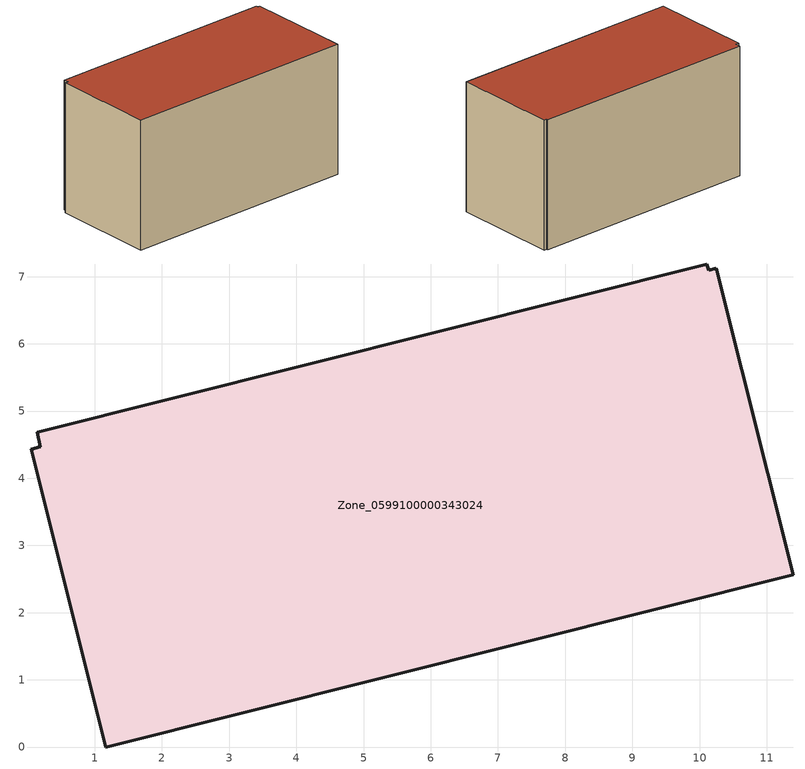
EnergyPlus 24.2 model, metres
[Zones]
Zone_0599100000343024
 floor ground (C_G): 10.25,7.12 11.39,2.56 1.17,0 0.06,4.43 0.19,4.46 0.14,4.68 10.11,7.19 10.13,7.09 z0
 wall outside (C_F): 10.11,7.19 0.14,4.68 0.19,4.46 0.06,4.43 1.17,0 11.39,2.56 10.25,7.12 10.13,7.09 10.11,7.19 z0:5.8
 roof outside (C_R): 11.39,2.56 10.25,7.12 10.13,7.09 10.11,7.19 0.14,4.68 0.19,4.46 0.06,4.43 1.17,0 z5.8
[BUILDING]
Pand.0599100000343024: North Axis=0; Terrain=City; Loads Convergence Tolerance Value=0.04; Temperature Convergence Tolerance Value=0.4; Solar Distribution=FullExterior; Maximum Number of Warmup Days=25; Minimum Number of Warmup Days=1
[Site:Location]
Rotterdam.The.Hague.AP_ZH_NLD Design_Conditions: Latitude=51.96; Longitude=4.45; Time Zone=1; Elevation=-4.5
[SITE:GROUNDTEMPERATURE:BUILDINGSURFACE]
18, 18, 18, 18, 18, 18, 18, 18, 18, 18, 18, 18
[MATERIAL] Thermal Absorptance=0.9; Solar Absorptance=0.7; Visible Absorptance=0.7
Name | Roughness | Thickness | Conductivity | Density | Specific Heat
G.TI.1992-2005 | MediumSmooth | 0.15 | 0.06 | 540 | 1210
F.TI.1992-2005 | Rough | 0.3 | 0.12 | 1920 | 840
R.TI.1992-2005 | MediumRough | 0.2 | 0.08 | 1500 | 1000
[CONSTRUCTION]
C_G: G.TI.1992-2005
C_F: F.TI.1992-2005
C_R: R.TI.1992-2005
[ZONE]
Zone_0599100000343024: Type=1; Multiplier=1; Ceiling Height=Autocalculate; Volume=Autocalculate; Floor Area=autocalculate; Part of Total Floor Area=Yes
[ZONEINFILTRATION:DESIGNFLOWRATE]
Infil_Zone_0599100000343024: Zone or ZoneList or Space or SpaceList=Zone_0599100000343024; Schedule=AlwaysOn; Design Flow Rate Calculation Method=Flow/Area; Flow Rate per Floor Area=0.0015; Constant Term Coefficient=1; Temperature Term Coefficient=0; Velocity Term Coefficient=0; Velocity Squared Term Coefficient=0
[HVACTEMPLATE:ZONE:IDEALLOADSAIRSYSTEM]
Zone_0599100000343024: Maximum Heating Supply Air Temperature=50; Minimum Cooling Supply Air Temperature=13; Maximum Heating Supply Air Humidity Ratio=0.0156; Minimum Cooling Supply Air Humidity Ratio=0.0077; Heating Limit=NoLimit; Cooling Limit=NoLimit; Dehumidification Control Type=ConstantSensibleHeatRatio; Cooling Sensible Heat Ratio=0.7; Dehumidification Setpoint=60; Humidification Control Type=None; Humidification Setpoint=30; Outdoor Air Method=None; Outdoor Air Flow Rate per Person=0.00944; Outdoor Air Flow Rate per Zone Floor Area=0; Outdoor Air Flow Rate per Zone=0; Demand Controlled Ventilation Type=None; Outdoor Air Economizer Type=NoEconomizer; Heat Recovery Type=None; Sensible Heat Recovery Effectiveness=0.7; Latent Heat Recovery Effectiveness=0.65
[ZONECONTROL:THERMOSTAT]
ThermostatControl_Zone_0599100000343024: Zone or ZoneList=Zone_0599100000343024; Control Type Schedule=DualSetpointControlType; Control 1=Thermostat_Zone_0599100000343024; Temperature Difference Between Cutout And Setpoint=0
[THERMOSTATSETPOINT:DUALSETPOINT]
Thermostat_Zone_0599100000343024: Heating Setpoint Temperature Schedule=HeatingSetpoint_Zone_0599100000343024; Cooling Setpoint Temperature Schedule=CoolingSetpoint_Zone_0599100000343024
[SCHEDULE:COMPACT]
HeatingSetpoint_Zone_0599100000343024: Through: 12/31, For: AllDays, Until: 24:00, 21
CoolingSetpoint_Zone_0599100000343024: Through: 12/31, For: AllDays, Until: 24:00, 24
DualSetpointControlType: Through: 12/31, For: AllDays, Until: 24:00, 4
AlwaysOn: Through: 12/31, For: AllDays, Until: 24:00, 1
